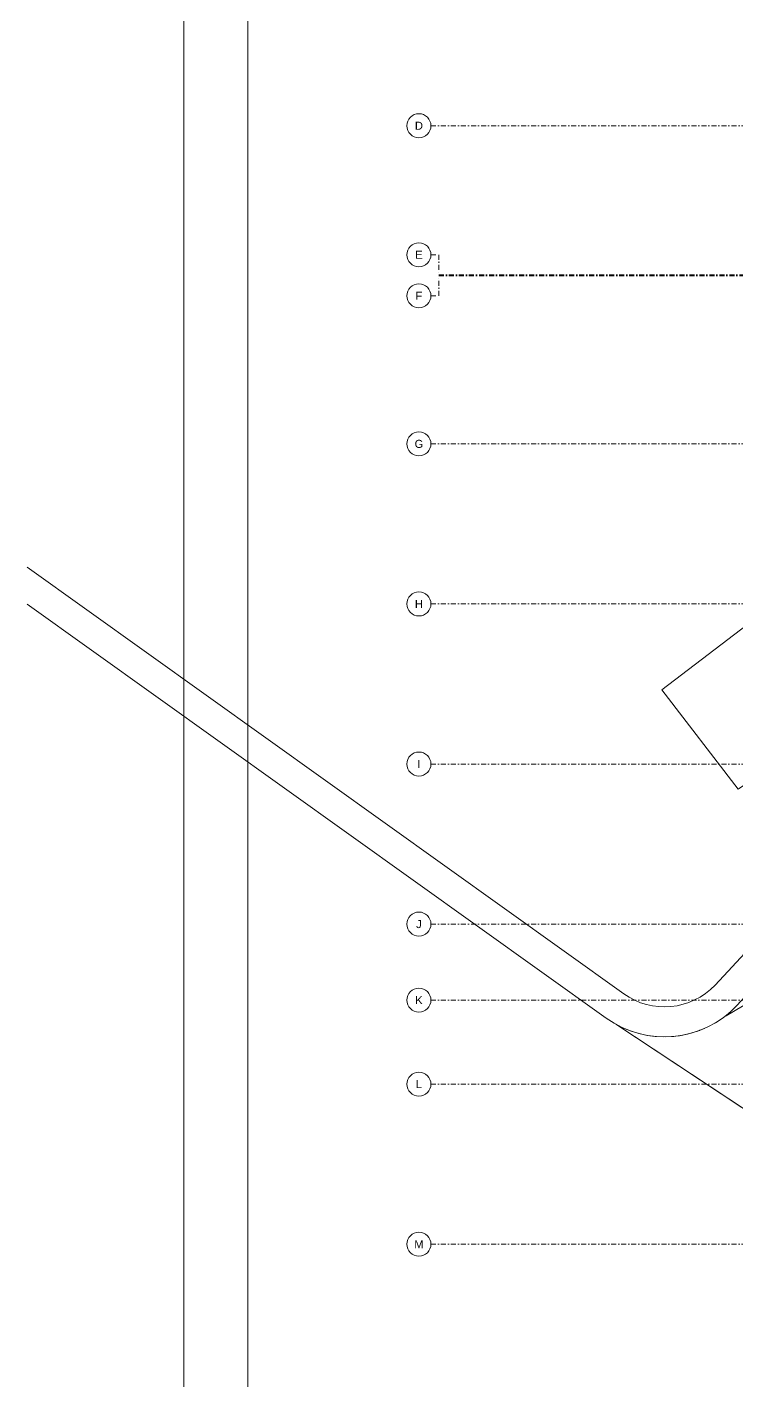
# Model space of a CAD drawing. Header units: metres. Extents: x -13194 to 152406, y -14653 to 29421.
# Drawn here: x 101376 to 104925, y 16977 to 23743 of the extents above; entities that cross this region are included whole.
import ezdxf
from ezdxf.enums import TextEntityAlignment as Align

# ---------------------------------------------------------------- set-up
doc = ezdxf.new("R2010")
doc.units = ezdxf.units.M
doc.header["$LTSCALE"] = 100
doc.header["$MEASUREMENT"] = 0
doc.linetypes.add('DASHDOT2', pattern=[0.5, 0.25, -0.125, 0, -0.125])
doc.layers.get('0').update_dxf_attribs({"color": 9, "lineweight": 9})
for name, color, linetype, lineweight in [('06D', 9, 'Continuous', 9), ('21', 9, 'Continuous', 9), ('24', 9, 'DASHDOT2', 9), ('40A', 9, 'Continuous', 9)]:
    doc.layers.add(name, color=color, linetype=linetype, lineweight=lineweight)
doc.styles.add('Arial', font='arial.ttf', dxfattribs={"height": 2.5})

# ---------------------------------------------------------------- blocks, each defined once
blk = doc.blocks.new('p-kule_ynei')
for p, q in [((-5389, -2353.6), (-7364.2, -4485)), ((-7821.2, -4528.4), (-10804.5, -2396.5)), ((-10804.5, -2580.9), (-7908.4, -4650.4)), ((-6261.8, -4016.8), (-7309.5, -4638.4)), ((-7860.6, -4680.6), (-6600.9, -5511.9))]:
    blk.add_line(p, q)
at = {"flags": 128}
for points in [[(-7439.9, -4710.9), (-7441.7, -4711.6), (-7451, -4715)], [(-7416.8, -4701.5), (-7418.4, -4702.2), (-7427.6, -4706)]]:
    blk.add_lwpolyline(points, dxfattribs=at)
for radius, end in [(350, 316.39915), (500, 316.52631)]:
    blk.add_arc((-7617.7, -4243.6), radius, 234.45095, end)
blk = doc.blocks.new('0_aks')
at = {"linetype": 'Continuous'}
blk.add_circle((0, 0), 3, dxfattribs=at)
at = {"style": 'Arial'}
blk.add_attdef('AKS', text='', height=2, dxfattribs=at).set_placement((0, 0), align=Align.MIDDLE_CENTER)
blk = doc.blocks.new('p-akslar_yeni')
at = {"layer": '24'}
for points in [[(-2190, -2145), (6415, -2145)], [(-2190, -2790), (-2150, -2790), (-2150, -2890), (6415, -2890)], [(-2190, -2995), (-2150, -2995), (-2150, -2895), (6415, -2895)], [(-2190, -3735), (6415, -3735)], [(-2190, -4535), (6415, -4535)], [(-2190, -5335), (6415, -5335)], [(-2190, -6135), (6415, -6135)], [(-2190, -6515), (6415, -6515)], [(-2190, -6935), (6415, -6935)], [(-2190, -7735), (6415, -7735)]]:
    blk.add_lwpolyline(points, dxfattribs=at)
at = {"layer": '21', "xscale": 20, "yscale": 20, "zscale": 20}
for p, values in [((-2250, -2145), {'AKS': 'D'}), ((-2250, -2790), {'AKS': 'E'}), ((-2250, -2995), {'AKS': 'F'}), ((-2250, -3735), {'AKS': 'G'}), ((-2250, -4535), {'AKS': 'H'}), ((-2250, -5335), {'AKS': 'I'}), ((-2250, -6135), {'AKS': 'J'}), ((-2250, -6515), {'AKS': 'K'}), ((-2250, -6935), {'AKS': 'L'}), ((-2250, -7735), {'AKS': 'M'})]:
    blk.add_blockref('0_aks', p, dxfattribs=at).add_auto_attribs(values)

msp = doc.modelspace()

# ---------------------------------------------------------------- linework, layer by layer
at = {"layer": '06D'}
msp.add_lwpolyline([(104549.4, 20430.5), (104931.7, 19933.5), (106929.7, 21305.1), (106495.5, 21913.6)], close=True, dxfattribs=at)
msp.add_lwpolyline([(105585.1, 17924), (104319.4, 18759.4, 0.342328), (104925.1, 18852.4), (107342.7, 21461.1)], format="xyb", dxfattribs=at)
at = {"layer": '40A'}
for points in [[(102159.3, 29421.4), (102159.3, 12601.4), (130139.3, 12601.4), (130139.3, 29421.4)], [(127979.5, 12921.4), (127979.5, 29101.4), (102479.3, 29101.4), (102479.3, 12921.4)]]:
    msp.add_lwpolyline(points, close=True, dxfattribs=at)

# ---------------------------------------------------------------- block references
at = {"layer": '06D'}
msp.add_blockref('p-kule_ynei', (112180, 23440), dxfattribs=at)
at = {"layer": '24'}
msp.add_blockref('p-akslar_yeni', (105585, 25395), dxfattribs=at)

doc.saveas('drawing.dxf')
